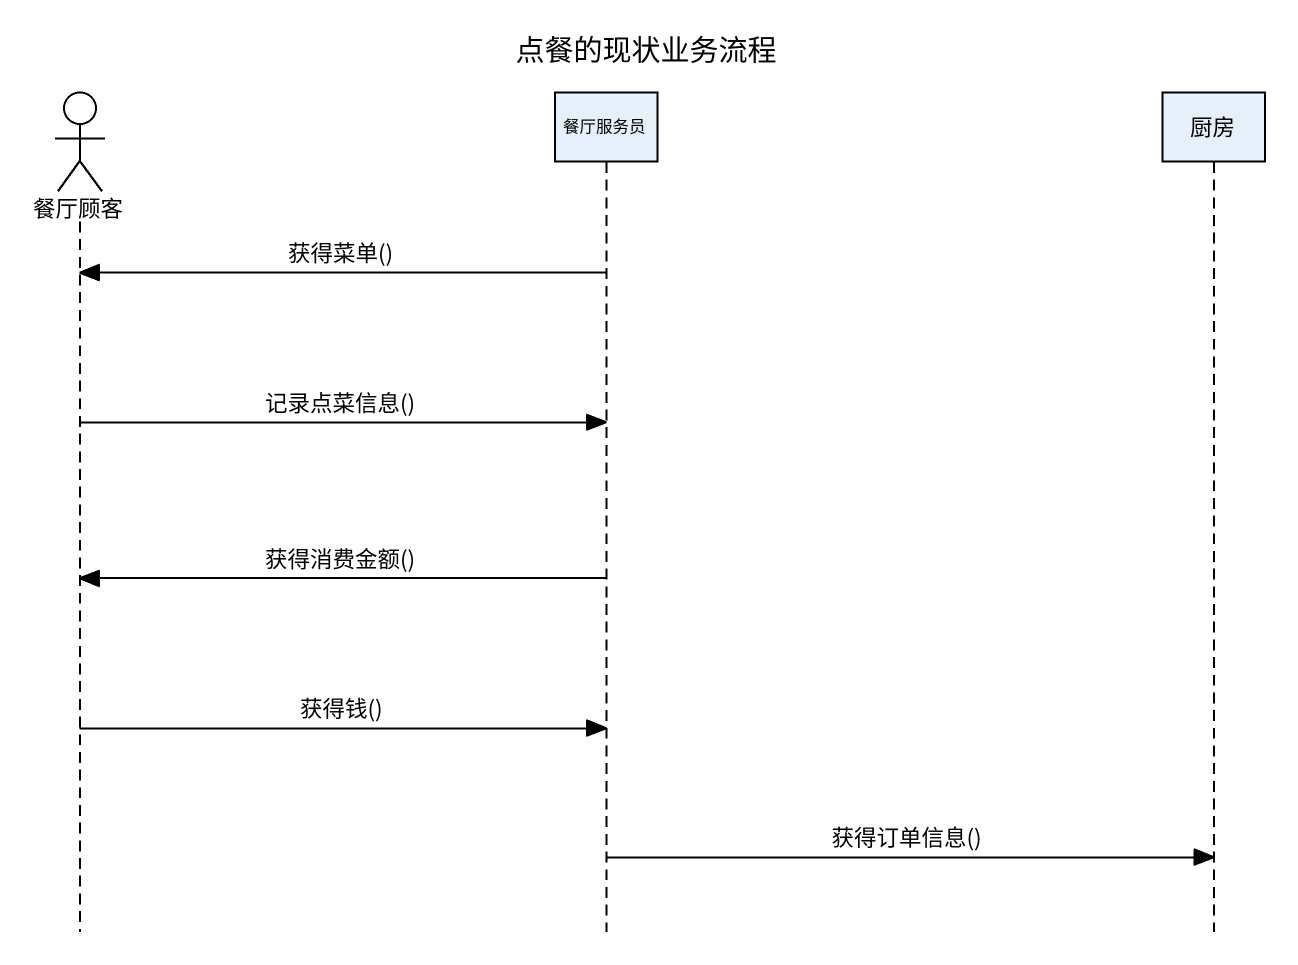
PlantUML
@startuml
title 点餐的现状业务流程
hide footbox
actor 餐厅顾客
participant 餐厅服务员
participant 厨房

餐厅服务员 -> 餐厅顾客 : 获得菜单()
餐厅顾客 -> 餐厅服务员 : 记录点菜信息()
餐厅服务员 -> 餐厅顾客 : 获得消费金额()
餐厅顾客 -> 餐厅服务员 : 获得钱()
餐厅服务员 -> 厨房 : 获得订单信息()
@enduml
